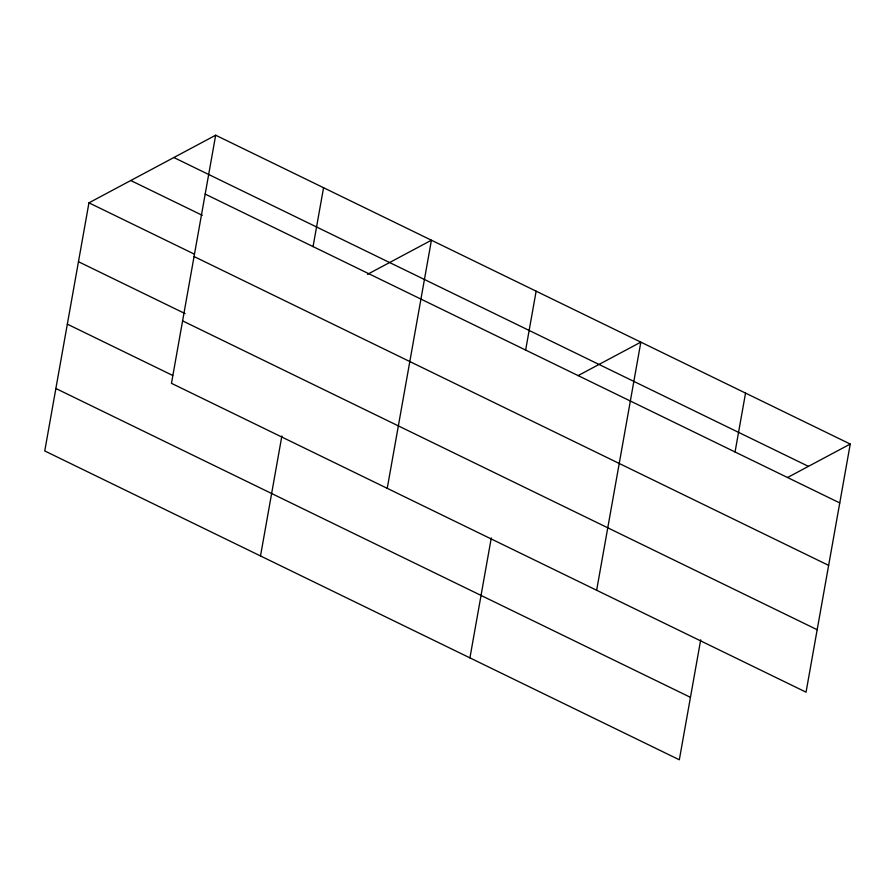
<?xml version="1.0" encoding="UTF-8"?>
<svg xmlns="http://www.w3.org/2000/svg" width="895" height="895" viewBox="0 0 895 895"><rect width="100%" height="100%" fill="white"/><g stroke="black" fill="none" stroke-linecap="round" stroke-linejoin="round"><path stroke-width="1.34" d="M215.673 135.212L171.471 383.328L806.048 692.171L850.25 444.054L215.673 135.212L88.952 202.829L44.75 450.946L679.327 759.788L700.696 639.847M313.06 246.595L323.554 187.715M260.512 555.952L281.869 436.01M387.233 488.334L431.424 240.218L367.453 274.351M469.92 657.87L491.288 537.929M525.645 350.057L536.139 291.177M596.641 590.252L640.842 342.136L578.092 375.609M735.052 451.975L745.546 393.095M787.499 477.527L850.25 444.054M173.854 157.531L808.431 466.362M205.179 194.092L839.756 502.934M130.771 180.522L202.27 215.315M88.952 202.829L194.316 254.113M194.058 256.541L828.636 565.383M78.458 261.709L185.086 313.608M182.602 320.88L817.18 629.722M67.338 324.158L172.701 375.441M55.87 388.497L690.448 697.339"/></g></svg>
